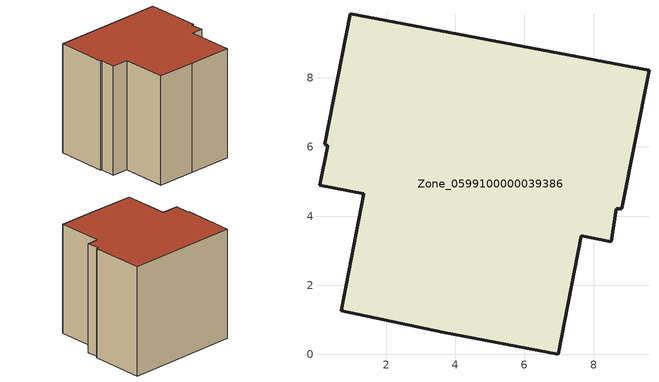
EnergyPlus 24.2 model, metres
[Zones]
Zone_0599100000039386
 floor ground (C_G): 8.81,4.22 8.66,4.22 8.52,3.26 7.64,3.43 6.98,0 3.63,0.65 0.7,1.26 1.35,4.64 0.07,4.89 0.31,6.04 0.23,6.08 0.96,9.86 9.6,8.22 z0
 wall outside (C_F): 0.7,1.26 3.63,0.65 6.98,0 7.64,3.43 8.52,3.26 8.66,4.22 8.81,4.22 9.6,8.22 0.96,9.86 0.23,6.08 0.31,6.04 0.07,4.89 1.35,4.64 0.7,1.26 z0:8.47
 roof outside (C_R): 8.66,4.22 8.81,4.22 9.6,8.22 0.96,9.86 0.23,6.08 0.31,6.04 0.07,4.89 1.35,4.64 0.7,1.26 3.63,0.65 6.98,0 7.64,3.43 8.52,3.26 z8.47
[BUILDING]
Pand.0599100000039386: North Axis=0; Terrain=City; Loads Convergence Tolerance Value=0.04; Temperature Convergence Tolerance Value=0.4; Solar Distribution=FullExterior; Maximum Number of Warmup Days=25; Minimum Number of Warmup Days=1
[Site:Location]
Rotterdam.The.Hague.AP_ZH_NLD Design_Conditions: Latitude=51.96; Longitude=4.45; Time Zone=1; Elevation=-4.5
[SITE:GROUNDTEMPERATURE:BUILDINGSURFACE]
18, 18, 18, 18, 18, 18, 18, 18, 18, 18, 18, 18
[MATERIAL] Thermal Absorptance=0.9; Solar Absorptance=0.7; Visible Absorptance=0.7
Name | Roughness | Thickness | Conductivity | Density | Specific Heat
G.TC.1946-1964 | MediumSmooth | 0.15 | 1 | 540 | 1210
F.TC.1946-1964 | Rough | 0.3 | 0.857143 | 1920 | 840
R.TC.1946-1964 | MediumRough | 0.2 | 0.235294 | 1500 | 1000
[CONSTRUCTION]
C_G: G.TC.1946-1964
C_F: F.TC.1946-1964
C_R: R.TC.1946-1964
[ZONE]
Zone_0599100000039386: Type=1; Multiplier=1; Ceiling Height=Autocalculate; Volume=Autocalculate; Floor Area=autocalculate; Part of Total Floor Area=Yes
[ZONEINFILTRATION:DESIGNFLOWRATE]
Infil_Zone_0599100000039386: Zone or ZoneList or Space or SpaceList=Zone_0599100000039386; Schedule=AlwaysOn; Design Flow Rate Calculation Method=Flow/Area; Flow Rate per Floor Area=0.003; Constant Term Coefficient=1; Temperature Term Coefficient=0; Velocity Term Coefficient=0; Velocity Squared Term Coefficient=0
[HVACTEMPLATE:ZONE:IDEALLOADSAIRSYSTEM]
Zone_0599100000039386: Maximum Heating Supply Air Temperature=50; Minimum Cooling Supply Air Temperature=13; Maximum Heating Supply Air Humidity Ratio=0.0156; Minimum Cooling Supply Air Humidity Ratio=0.0077; Heating Limit=NoLimit; Cooling Limit=NoLimit; Dehumidification Control Type=ConstantSensibleHeatRatio; Cooling Sensible Heat Ratio=0.7; Dehumidification Setpoint=60; Humidification Control Type=None; Humidification Setpoint=30; Outdoor Air Method=None; Outdoor Air Flow Rate per Person=0.00944; Outdoor Air Flow Rate per Zone Floor Area=0; Outdoor Air Flow Rate per Zone=0; Demand Controlled Ventilation Type=None; Outdoor Air Economizer Type=NoEconomizer; Heat Recovery Type=None; Sensible Heat Recovery Effectiveness=0.7; Latent Heat Recovery Effectiveness=0.65
[ZONECONTROL:THERMOSTAT]
ThermostatControl_Zone_0599100000039386: Zone or ZoneList=Zone_0599100000039386; Control Type Schedule=DualSetpointControlType; Control 1=Thermostat_Zone_0599100000039386; Temperature Difference Between Cutout And Setpoint=0
[THERMOSTATSETPOINT:DUALSETPOINT]
Thermostat_Zone_0599100000039386: Heating Setpoint Temperature Schedule=HeatingSetpoint_Zone_0599100000039386; Cooling Setpoint Temperature Schedule=CoolingSetpoint_Zone_0599100000039386
[SCHEDULE:COMPACT]
HeatingSetpoint_Zone_0599100000039386: Through: 12/31, For: AllDays, Until: 24:00, 21
CoolingSetpoint_Zone_0599100000039386: Through: 12/31, For: AllDays, Until: 24:00, 24
DualSetpointControlType: Through: 12/31, For: AllDays, Until: 24:00, 4
AlwaysOn: Through: 12/31, For: AllDays, Until: 24:00, 1
